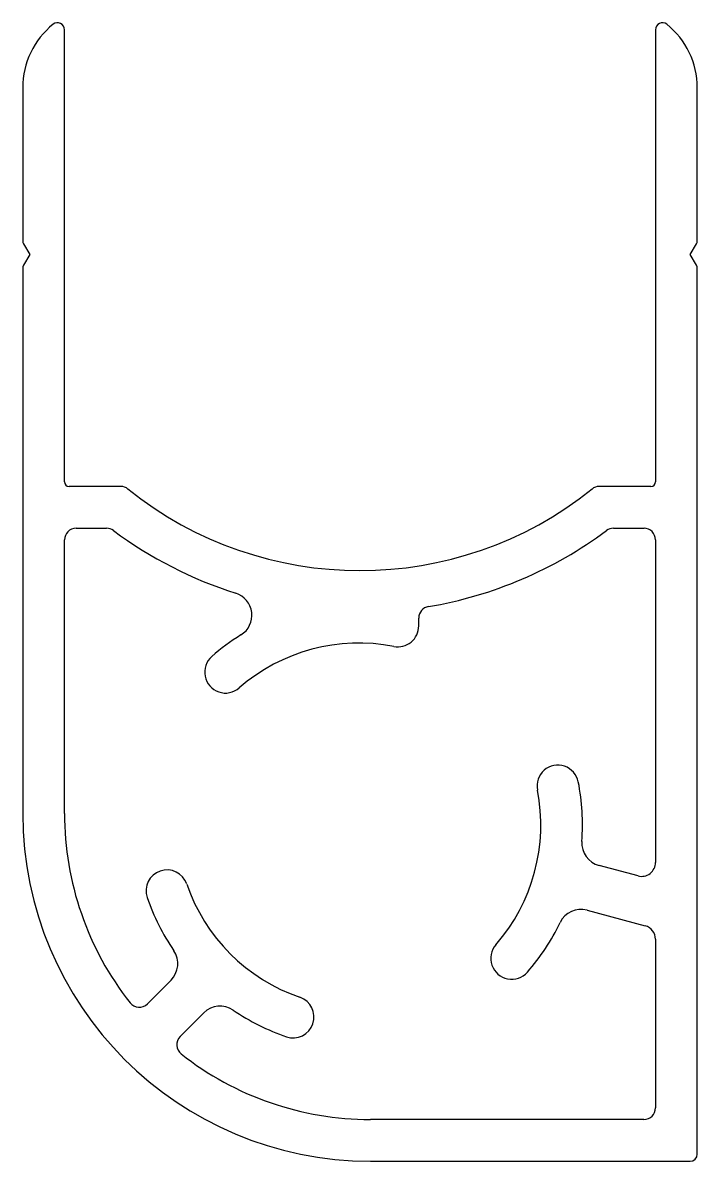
# Model space of a CAD drawing. Extents: x 2.5 to 31.6, y 2.2 to 51.3.
import ezdxf

# ---------------------------------------------------------------- set-up
doc = ezdxf.new("R2010")
doc.units = 0
doc.layers.get('0').update_dxf_attribs({"linetype": 'CONTINUOUS'})

msp = doc.modelspace()

# ---------------------------------------------------------------- linework, layer by layer
for p, q in [((4.311, 31.497), (4.311, 50.997)), ((29.811, 50.997), (29.811, 31.497)), ((2.511, 48.499), (2.511, 41.884)), ((31.611, 41.884), (31.611, 48.499)), ((2.545, 41.759), (2.811, 41.297)), ((31.311, 41.297), (31.578, 41.759)), ((2.811, 41.297), (2.545, 40.835)), ((31.578, 40.835), (31.311, 41.297)), ((2.511, 40.71), (2.511, 17.192)), ((31.611, 2.492), (31.611, 40.71)), ((6.738, 31.297), (4.511, 31.297)), ((29.611, 31.297), (27.384, 31.297)), ((4.811, 29.492), (6.13, 29.492)), ((27.993, 29.492), (29.316, 29.492)), ((4.311, 17.192), (4.311, 28.992)), ((29.811, 28.997), (29.811, 15.08)), ((19.596, 25.279), (19.596, 25.622)), ((29.056, 14.5), (27.374, 14.951)), ((26.857, 13.019), (29.367, 12.346)), ((29.811, 11.767), (29.811, 4.492)), ((8.907, 10.003), (7.887, 8.982)), ((9.301, 7.568), (10.322, 8.589)), ((29.311, 3.992), (17.511, 3.992)), ((17.511, 2.192), (31.311, 2.192))]:
    msp.add_line(p, q)
for centre, radius, start, end in [((6.011, 48.499), 3.5, 128.6822, 180), ((4.011, 50.997), 0.3, 0, 128.6822), ((30.111, 50.997), 0.3, 51.3178, 180), ((28.111, 48.499), 3.5, 0, 51.3178), ((2.761, 41.884), 0.25, 180, 210), ((31.361, 41.884), 0.25, 330, 0), ((2.761, 40.71), 0.25, 150, 180), ((31.361, 40.71), 0.25, 0, 30), ((4.511, 31.497), 0.2, 180, 270), ((29.611, 31.497), 0.2, 270, 0), ((6.738, 30.797), 0.5, 51.2702, 90), ((17.061, 43.669), 16, 231.2702, 308.7298), ((27.384, 30.797), 0.5, 90, 128.7298), ((4.811, 28.992), 0.5, 90, 180), ((6.13, 28.992), 0.5, 53.3205, 90), ((27.993, 28.992), 0.5, 90, 126.6795), ((29.316, 28.992), 0.5, 45.3782, 90), ((17.061, 43.669), 17.8, 233.3205, 252.4648), ((17.061, 43.669), 17.8, 279.5469, 306.6795), ((29.311, 28.997), 0.5, 360, 44.6218), ((11.397, 25.742), 1, 301.8139, 72.4648), ((20.096, 25.622), 0.5, 99.5469, 180), ((18.696, 25.279), 0.9, 258.8961, 0), ((17.011, 16.692), 9.65, 121.8139, 131.1039), ((17.011, 16.692), 7.85, 78.8961, 131.1039), ((11.259, 23.286), 0.9, 131.1039, 311.1039), ((25.597, 18.377), 0.9, 11.1039, 191.1039), ((17.011, 16.692), 7.85, 318.8961, 11.1039), ((17.011, 16.692), 9.65, 355.824, 11.1039), ((17.511, 17.192), 15, 180, 270), ((17.511, 17.192), 13.2, 180, 218.2169), ((27.633, 15.917), 1, 175.824, 255), ((8.733, 13.859), 0.9, 18.8961, 198.8961), ((29.211, 15.08), 0.6, 255, 0), ((17.011, 16.692), 7.85, 198.8961, 251.1039), ((17.011, 16.692), 9.65, 198.8961, 214.176), ((26.598, 12.053), 1, 75, 154.176), ((17.011, 16.692), 9.65, 318.8961, 334.176), ((29.211, 11.767), 0.6, 0, 75), ((23.605, 10.94), 0.9, 138.8961, 318.8961), ((8.2, 10.71), 1, 315, 34.176), ((7.533, 9.336), 0.5, 218.2169, 315), ((11.029, 7.881), 1, 55.824, 135), ((14.178, 8.414), 0.9, 251.1039, 71.1039), ((17.011, 16.692), 9.65, 235.824, 251.1039), ((9.655, 7.214), 0.5, 135, 231.7831), ((17.511, 17.192), 13.2, 231.7831, 270), ((29.311, 4.492), 0.5, 270, 0), ((31.311, 2.492), 0.3, 270, 360)]:
    msp.add_arc(centre, radius, start, end)

doc.saveas('drawing.dxf')
